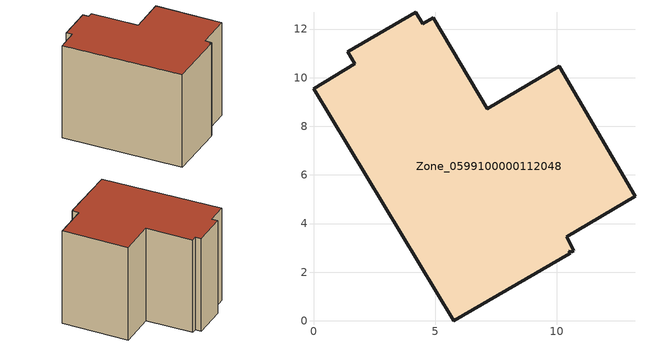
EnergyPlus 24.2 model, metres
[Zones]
Zone_0599100000112048
 floor ground (C_G): 1.71,10.57 1.42,11.06 4.21,12.69 4.5,12.22 4.93,12.46 7.14,8.71 10.1,10.46 13.23,5.11 10.41,3.46 10.71,2.88 10.62,2.83 10.5,2.87 10.55,2.77 5.78,0 0,9.55 z0
 wall outside (C_F): 4.5,12.22 4.21,12.69 1.42,11.06 1.71,10.57 0,9.55 5.78,0 10.55,2.77 10.5,2.87 10.62,2.83 10.71,2.88 10.41,3.46 13.23,5.11 10.1,10.46 7.14,8.71 4.93,12.46 4.5,12.22 z0:9.11
 roof outside (C_R): 10.71,2.88 10.41,3.46 13.23,5.11 10.1,10.46 7.14,8.71 4.93,12.46 4.5,12.22 4.21,12.69 1.42,11.06 1.71,10.57 0,9.55 5.78,0 10.55,2.77 10.5,2.87 10.62,2.83 z9.11
[BUILDING]
Pand.0599100000112048: North Axis=0; Terrain=City; Loads Convergence Tolerance Value=0.04; Temperature Convergence Tolerance Value=0.4; Solar Distribution=FullExterior; Maximum Number of Warmup Days=25; Minimum Number of Warmup Days=1
[Site:Location]
Rotterdam.The.Hague.AP_ZH_NLD Design_Conditions: Latitude=51.96; Longitude=4.45; Time Zone=1; Elevation=-4.5
[SITE:GROUNDTEMPERATURE:BUILDINGSURFACE]
18, 18, 18, 18, 18, 18, 18, 18, 18, 18, 18, 18
[MATERIAL] Thermal Absorptance=0.9; Solar Absorptance=0.7; Visible Absorptance=0.7
Name | Roughness | Thickness | Conductivity | Density | Specific Heat
G.TC.1946 | MediumSmooth | 0.15 | 1 | 540 | 1210
F.TC.1946 | Rough | 0.3 | 0.857143 | 1920 | 840
R.TC.1946 | MediumRough | 0.2 | 0.909091 | 1500 | 1000
[CONSTRUCTION]
C_G: G.TC.1946
C_F: F.TC.1946
C_R: R.TC.1946
[ZONE]
Zone_0599100000112048: Type=1; Multiplier=1; Ceiling Height=Autocalculate; Volume=Autocalculate; Floor Area=autocalculate; Part of Total Floor Area=Yes
[ZONEINFILTRATION:DESIGNFLOWRATE]
Infil_Zone_0599100000112048: Zone or ZoneList or Space or SpaceList=Zone_0599100000112048; Schedule=AlwaysOn; Design Flow Rate Calculation Method=Flow/Area; Flow Rate per Floor Area=0.003; Constant Term Coefficient=1; Temperature Term Coefficient=0; Velocity Term Coefficient=0; Velocity Squared Term Coefficient=0
[HVACTEMPLATE:ZONE:IDEALLOADSAIRSYSTEM]
Zone_0599100000112048: Maximum Heating Supply Air Temperature=50; Minimum Cooling Supply Air Temperature=13; Maximum Heating Supply Air Humidity Ratio=0.0156; Minimum Cooling Supply Air Humidity Ratio=0.0077; Heating Limit=NoLimit; Cooling Limit=NoLimit; Dehumidification Control Type=ConstantSensibleHeatRatio; Cooling Sensible Heat Ratio=0.7; Dehumidification Setpoint=60; Humidification Control Type=None; Humidification Setpoint=30; Outdoor Air Method=None; Outdoor Air Flow Rate per Person=0.00944; Outdoor Air Flow Rate per Zone Floor Area=0; Outdoor Air Flow Rate per Zone=0; Demand Controlled Ventilation Type=None; Outdoor Air Economizer Type=NoEconomizer; Heat Recovery Type=None; Sensible Heat Recovery Effectiveness=0.7; Latent Heat Recovery Effectiveness=0.65
[ZONECONTROL:THERMOSTAT]
ThermostatControl_Zone_0599100000112048: Zone or ZoneList=Zone_0599100000112048; Control Type Schedule=DualSetpointControlType; Control 1=Thermostat_Zone_0599100000112048; Temperature Difference Between Cutout And Setpoint=0
[THERMOSTATSETPOINT:DUALSETPOINT]
Thermostat_Zone_0599100000112048: Heating Setpoint Temperature Schedule=HeatingSetpoint_Zone_0599100000112048; Cooling Setpoint Temperature Schedule=CoolingSetpoint_Zone_0599100000112048
[SCHEDULE:COMPACT]
HeatingSetpoint_Zone_0599100000112048: Through: 12/31, For: AllDays, Until: 24:00, 21
CoolingSetpoint_Zone_0599100000112048: Through: 12/31, For: AllDays, Until: 24:00, 24
DualSetpointControlType: Through: 12/31, For: AllDays, Until: 24:00, 4
AlwaysOn: Through: 12/31, For: AllDays, Until: 24:00, 1
